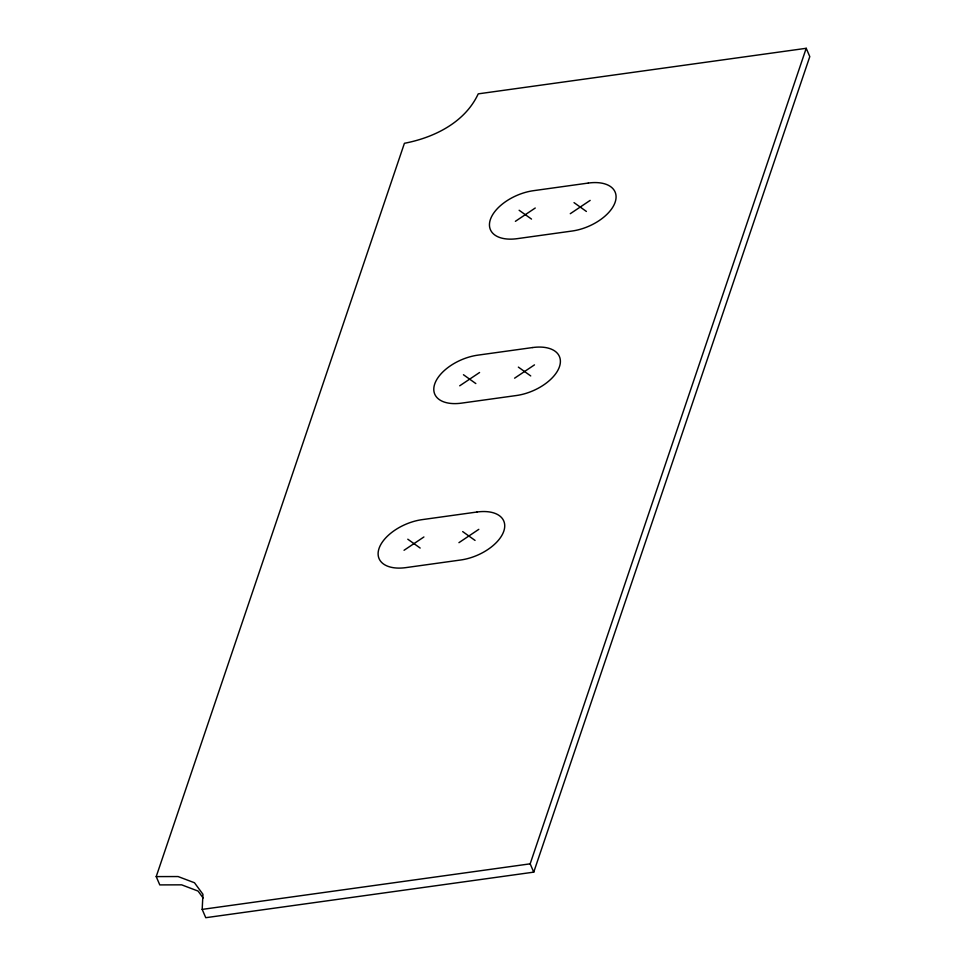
<?xml version="1.0" encoding="UTF-8"?>
<svg xmlns="http://www.w3.org/2000/svg" width="966" height="966" viewBox="0 0 966 966"><rect width="100%" height="100%" fill="white"/><g stroke="black" fill="none" stroke-linecap="round" stroke-linejoin="round"><path stroke-width="1.45" d="M202.184 909.392L202.945 894.299L194.48 882.755L178.07 876.548L156.214 876.597L404.416 143.294C434.096 137.619 464.948 122.477 478.23 93.859L806.212 48.3L809.786 56.608L533.739 872.141L205.758 917.7L202.184 909.392L530.165 863.833L806.212 48.3M515.385 221.323L535.249 208.016M570.278 213.703L590.154 200.397M459.707 385.808L479.583 372.502M514.6 378.177L534.476 364.87M404.042 550.282L423.905 536.975M458.935 542.663L478.798 529.344M574.021 202.631L586.398 211.457M519.128 210.262L531.505 219.089M518.356 367.104L530.732 375.943M463.451 374.736L475.827 383.562M462.678 531.59L475.055 540.417M407.785 539.209L420.162 548.048M203.138 897.982L198.066 891.063L181.656 884.844L159.788 884.904L156.214 876.597M530.165 863.833L533.739 872.141M588.33 183.057L533.437 190.688A37.988 21.023 -23.3 0 0 490.378 219.524A37.988 21.023 -23.3 0 0 517.196 238.662L572.089 231.031A37.988 21.023 -23.3 0 0 615.149 202.196A37.988 21.023 -23.3 0 0 588.33 183.057M532.664 347.543L477.759 355.162A37.988 21.023 -23.3 0 0 434.712 384.009A37.988 21.023 -23.3 0 0 461.531 403.136L516.424 395.517A37.988 21.023 -23.3 0 0 559.471 366.669A37.988 21.023 -23.3 0 0 532.664 347.543M476.987 512.016L422.094 519.648A37.988 21.023 -23.3 0 0 379.034 548.483A37.988 21.023 -23.3 0 0 405.853 567.622L460.746 559.99A37.988 21.023 -23.3 0 0 503.805 531.155A37.988 21.023 -23.3 0 0 476.987 512.016"/></g></svg>
